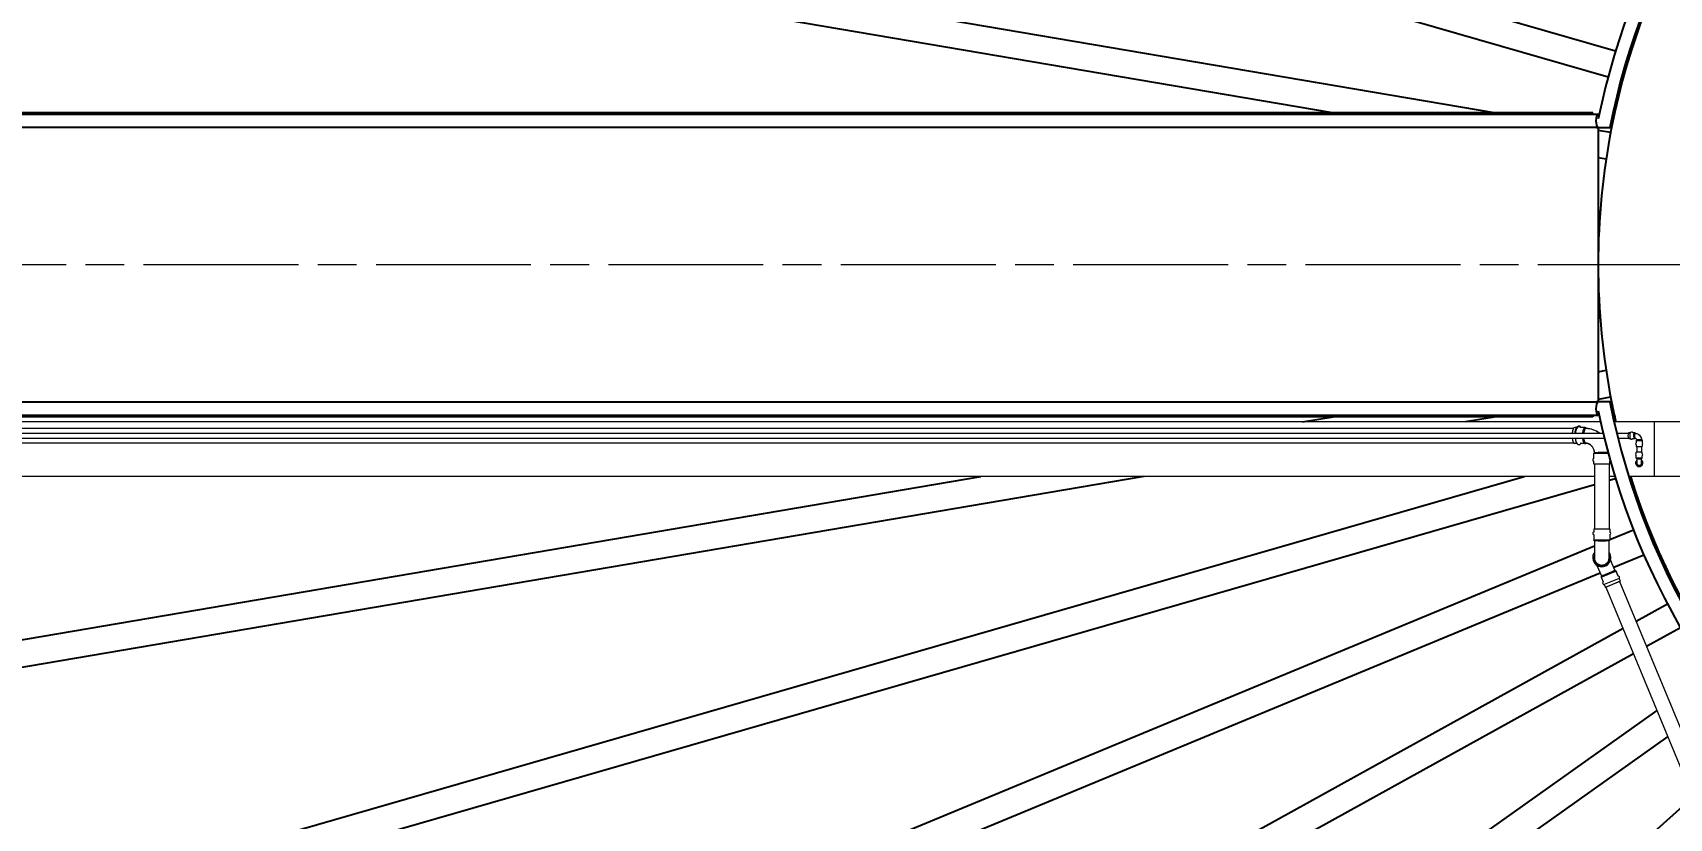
# Model space of a CAD drawing. Header units: millimetres. Extents: x 0 to 118900, y 0 to 84100.
# Drawn here: x 46862 to 52848, y 16755 to 19628 of the extents above; entities that cross this region are included whole.
import ezdxf

# ---------------------------------------------------------------- set-up
doc = ezdxf.new("R2010")
doc.units = ezdxf.units.MM
doc.header["$LTSCALE"] = 100
doc.linetypes.add('CHAIN', pattern=[0.3543, 0.2362, -0.0295, 0.0591, -0.0295])
for name, color, linetype, lineweight, true_color in [('4003-AREA-04.1_F-Foundation', 7, 'Continuous', 25, 0xadadad), ('P_Anti-Foam (AF)', 6, 'Continuous', 18, 0xff00ff), ('P_Cable Ducts (CD)', 30, 'Continuous', 18, 0xff7f00), ('P_Technical Water (TW)', 140, 'Continuous', 18, 0x00bfff)]:
    doc.layers.add(name, color=color, linetype=linetype, lineweight=lineweight, true_color=true_color)
for name, color, linetype, lineweight in [('4003-AREA-04.1_T-Tank', 7, 'Continuous', 25), ('Center Mark', 7, 'Continuous', 18), ('Dimension', 7, 'Continuous', 18), ('Visible', 7, 'Continuous', 25)]:
    doc.layers.add(name, color=color, linetype=linetype, lineweight=lineweight)
doc.styles.add('Title', font='arial.ttf')
doc.dimstyles.new('Default - Method 2b', dxfattribs={"dimscale": 100, "dimtxt": 3, "dimasz": 2.5, "dimexe": 3, "dimexo": 0.5, "dimgap": 0.7, "dimtad": 0, "dimtoh": 1, "dimdec": 1, "dimrnd": 1e-08, "dimtxsty": 'Title', "dimcen": 0.09, "dimdle": 10, "dimclrd": 256, "dimclre": 256, "dimclrt": 7, "dimadec": 0, "dimazin": 2, "dimtfac": 0.833333, "dimtdec": 1, "dimtmove": 0, "dimatfit": 3, "dimfxl": 1, "dimtolj": 1, "dimlwd": -1, "dimlwe": -1, "dimarcsym": 0})

# ---------------------------------------------------------------- blocks, each defined once
blk = doc.blocks.new('*D26')
at = {"layer": 'Defpoints', "color": 0, "transparency": 16777216}
for p in [(24937.9, 18779.6), (55187.9, 18779.6), (55187.9, 4279.6)]:
    blk.add_point(p, dxfattribs=at)
at = {"layer": 'Dimension', "transparency": 16777216}
for p, q in [((24937.9, 18729.6), (24937.9, 3979.6)), ((55187.9, 18729.6), (55187.9, 3979.6)), ((25187.9, 4279.6), (54937.9, 4279.6))]:
    blk.add_line(p, q, dxfattribs=at)
for points in [[(25187.9, 4321.3), (25187.9, 4237.9), (24937.9, 4279.6)], [(54937.9, 4321.3), (54937.9, 4237.9), (55187.9, 4279.6)]]:
    blk.add_solid(points, dxfattribs=at)
at = {"layer": 'Dimension', "color": 7, "transparency": 16777216, "insert": (39499, 4349.6), "char_height": 300, "attachment_point": 7, "style": 'Title'}
blk.add_mtext('\\A1;30250', dxfattribs=at)

msp = doc.modelspace()

# ---------------------------------------------------------------- linework, layer by layer
at = {"layer": '4003-AREA-04.1_F-Foundation'}
msp.add_circle((55187.91, 18779.59), 12250, dxfattribs=at)
at = {"layer": '4003-AREA-04.1_T-Tank'}
msp.add_circle((55187.91, 18779.59), 11950, dxfattribs=at)
at = {"layer": 'Center Mark', "linetype": 'CHAIN', "ltscale": 23.990969}
msp.add_line((68233.91, 18779.59), (42141.91, 18779.59), dxfattribs=at)
at = {"layer": 'P_Anti-Foam (AF)'}
for p, q in [((43683.56, 18181.59), (52498.49, 18181.59)), ((52510.15, 18183.89), (52502.38, 18183.89)), ((52539.97, 18183.89), (52522.02, 18183.89)), ((52544.82, 18181.45), (52542.14, 18183.19)), ((43683.56, 18127.59), (52498.49, 18127.59)), ((52510.15, 18125.29), (52502.38, 18125.29)), ((52539.97, 18125.29), (52522.02, 18125.29)), ((52544.16, 18127.3), (52542.14, 18125.99)), ((52573.89, 18093.19), (52571.75, 18089.59)), ((52624.86, 18089.59), (52571.75, 18089.59)), ((52571.75, 18070.49), (52571.75, 18089.59)), ((52571.75, 18049.59), (52571.75, 18060.89)), ((52630.35, 18049.59), (52571.75, 18049.59)), ((52574.05, 18049.59), (52574.05, 17813.08)), ((52628.05, 18049.59), (52628.05, 17813.08)), ((52630.35, 18049.59), (52630.35, 18060.89)), ((52571.75, 17813.08), (52630.35, 17813.08)), ((52571.75, 17813.08), (52571.75, 17801.78)), ((52571.75, 17792.18), (52571.75, 17773.08)), ((52630.35, 17813.08), (52630.35, 17801.78)), ((52630.35, 17792.18), (52630.35, 17773.08)), ((52571.75, 17773.08), (52630.35, 17773.08)), ((52574.05, 17769.22), (52571.75, 17773.08)), ((52574.05, 17769.22), (52574.05, 17708.19)), ((52628.05, 17769.22), (52630.35, 17773.08)), ((52628.05, 17708.19), (52628.05, 17769.22)), ((52583.5, 17679.9), (52599.5, 17641.25)), ((52649.39, 17661.92), (52633.39, 17700.56)), ((52649.39, 17661.92), (52649.97, 17661.49)), ((52598.85, 17636.81), (52652.99, 17659.24)), ((52598.96, 17637.58), (52598.85, 17636.81)), ((52598.85, 17636.81), (52606.16, 17619.17)), ((52653.14, 17658.89), (52599, 17636.47)), ((52599, 17636.47), (52606.16, 17619.17)), ((52599.5, 17641.26), (52599.4, 17640.54)), ((52609.93, 17610.07), (52607.97, 17610.33)), ((52664.07, 17632.49), (52609.93, 17610.07)), ((52609.93, 17610.07), (52614.16, 17599.86)), ((52609.93, 17610.07), (52614.26, 17599.63)), ((52614.16, 17599.86), (52668.3, 17622.28)), ((52668.39, 17622.05), (52614.26, 17599.63)), ((52616.38, 17600.51), (52934.63, 16832.19)), ((52652.37, 17659.7), (52652.99, 17659.24)), ((52652.99, 17659.24), (52660.3, 17641.59)), ((52653.14, 17658.89), (52660.3, 17641.59)), ((52664.07, 17632.49), (52665.27, 17634.07)), ((52664.07, 17632.49), (52668.3, 17622.28)), ((52664.07, 17632.49), (52668.39, 17622.05)), ((52666.27, 17621.17), (52984.52, 16852.85))]:
    msp.add_line(p, q, dxfattribs=at)
for centre, radius, start, end in [((52572.5, 18065.69), 4.65, 101.812282, 258.187718), ((52571.5, 18070.49), 0.25, 281.812282, 0), ((52571.5, 18060.89), 0.25, 0, 78.187718), ((52630.6, 18060.89), 0.25, 101.812282, 180), ((52629.59, 18065.69), 4.65, 281.812282, 307.814313), ((52572.5, 17796.98), 4.65, 101.812282, 258.187718), ((52571.5, 17801.78), 0.25, 281.812282, 0), ((52571.5, 17792.18), 0.25, 0, 78.187718), ((52630.6, 17801.78), 0.25, 180, 258.187718), ((52630.6, 17792.18), 0.25, 101.812282, 180), ((52629.59, 17796.98), 4.65, 281.812282, 78.187718), ((52601.05, 17708.08), 33.2, 144.414988, 35.585012), ((52601.05, 17708.08), 29.3, 157.146618, 22.853382), ((52648.95, 17657.62), 4, 31.368062, 75.285169), ((52602.85, 17638.53), 4, 149.714831, 193.631938), ((52608.69, 17615.02), 4.65, 124.312282, 204.060711), ((52608.56, 17614.69), 4.4, 200.894896, 262.299161), ((52605.93, 17619.07), 0.25, 304.312282, 22.5), ((52660.53, 17641.69), 0.25, 202.5, 280.687718), ((52661.44, 17636.87), 4.65, 20.939289, 100.687718), ((52661.77, 17636.74), 4.4, 322.700839, 24.105104)]:
    msp.add_arc(centre, radius, start, end, dxfattribs=at)
for centre, major_axis, start_param, end_param in [((52502.38, 18154.59), (0, 29.3), 0, 1.2585814), ((52502.38, 18154.59), (0, -29.3), 5.0246039, 6.2831853), ((52539.97, 18154.59), (0, 29.3), 6.0642412, 7.5417667), ((52539.97, 18154.59), (0, -29.3), 5.0246039, 6.5021294)]:
    msp.add_ellipse(centre, major_axis=major_axis, ratio=0.3420201, start_param=start_param, end_param=end_param, dxfattribs=at)
for points, knots in [([(52503.56, 18145.59), (52503.6, 18145.27), (52503.63, 18144.96), (52504.06, 18141.39), (52504.64, 18138.31), (52506.2, 18132.61), (52507.18, 18130.02), (52509.8, 18125.43), (52511.46, 18123.36), (52515.38, 18121.55), (52516.99, 18121.26), (52519.83, 18121.63), (52521.04, 18122.11), (52523.16, 18123.46), (52524.07, 18124.33), (52524.86, 18125.29)], [0.3025674, 0.3025674, 0.3025674, 0.3025674, 0.3356004, 0.3356004, 0.674974, 0.674974, 1.0299865, 1.0299865, 1.4141916, 1.4141916, 1.6148605, 1.6148605, 1.7841164, 1.7841164, 1.9657774, 1.9657774, 1.9657774, 1.9657774]), ([(52534.8, 18145.59), (52535, 18143.83), (52535.25, 18142.14), (52536.13, 18137.63), (52536.88, 18135.09), (52538.72, 18130.84), (52539.81, 18129.24), (52541.49, 18127.92), (52542.01, 18127.65), (52542.7, 18127.48), (52542.85, 18127.46), (52543.01, 18127.44)], [-11.8596638, -11.8596638, -11.8596638, -11.8596638, -11.2979395, -11.2979395, -10.2843219, -10.2843219, -9.2095738, -9.2095738, -8.7395332, -8.7395332, -8.6035778, -8.6035778, -8.6035778, -8.6035778]), ([(52543.73, 18181.51), (52542.89, 18181.51), (52542.05, 18181.17), (52540.46, 18179.87), (52539.71, 18178.94), (52537.95, 18175.92), (52537.02, 18173.51), (52535.72, 18168.49), (52535.27, 18166.11), (52534.95, 18163.59)], [-17.0223675, -17.0223675, -17.0223675, -17.0223675, -16.2855661, -16.2855661, -15.5765855, -15.5765855, -14.5063628, -14.5063628, -13.7000782, -13.7000782, -13.7000782, -13.7000782]), ([(52592.31, 18163.59), (52585.5, 18168.85), (52577.91, 18173.11), (52561.55, 18179.27), (52552.74, 18181.09), (52543.87, 18181.5)], [4.08504871, 4.08504871, 4.08504871, 4.08504871, 4.37227483, 4.37227483, 4.66889556, 4.66889556, 4.66889556, 4.66889556]), ([(52543.87, 18181.5), (52551.84, 18181.13), (52559.75, 18179.63), (52576.14, 18174.04), (52584.48, 18169.57), (52592.05, 18163.8), (52592.18, 18163.7), (52592.31, 18163.59)], [6.22123798, 6.22123798, 6.22123798, 6.22123798, 6.48752137, 6.48752137, 6.79949531, 6.79949531, 6.80508484, 6.80508484, 6.80508484, 6.80508484]), ([(52573.89, 18093.19), (52573.58, 18096.83), (52572.79, 18100.42), (52570.35, 18107.15), (52568.71, 18110.29), (52564.75, 18115.89), (52562.43, 18118.34), (52557.38, 18122.42), (52554.64, 18124.04), (52548.94, 18126.4), (52545.99, 18127.14), (52543.01, 18127.44)], [3.2325051, 3.2325051, 3.2325051, 3.2325051, 3.5096548, 3.5096548, 3.7868103, 3.7868103, 4.0639658, 4.0639658, 4.3411213, 4.3411213, 4.6182769, 4.6182769, 4.6182769, 4.6182769]), ([(52543.01, 18127.44), (52545.37, 18127.2), (52547.73, 18126.69), (52553.29, 18124.76), (52556.46, 18123.06), (52562.25, 18118.58), (52564.89, 18115.79), (52569.23, 18109.43), (52570.96, 18105.88), (52573.04, 18099.22), (52573.63, 18096.23), (52573.89, 18093.19)], [6.2718567, 6.2718567, 6.2718567, 6.2718567, 6.4919038, 6.4919038, 6.8060631, 6.8060631, 7.1202224, 7.1202224, 7.4266196, 7.4266196, 7.6576285, 7.6576285, 7.6576285, 7.6576285]), ([(52573.89, 18093.19), (52573.9, 18093.2), (52574.04, 18093.21), (52574.97, 18093.24), (52576.3, 18093.27), (52580.07, 18093.33), (52582.41, 18093.36), (52587.77, 18093.42), (52590.74, 18093.44), (52597.02, 18093.48), (52600.29, 18093.5), (52606.81, 18093.54), (52610.01, 18093.55), (52616, 18093.57), (52618.72, 18093.58), (52622.03, 18093.59), (52622.97, 18093.59), (52623.79, 18093.59)], [-7.561845, -7.561845, -7.561845, -7.561845, -7.0825138, -7.0825138, -6.0106897, -6.0106897, -5.0039811, -5.0039811, -4.0267866, -4.0267866, -3.0510828, -3.0510828, -2.0606518, -2.0606518, -1.0455835, -1.0455835, -0.5809036, -0.5809036, -0.5809036, -0.5809036]), ([(52601.05, 17769.08), (52598.59, 17769.08), (52596.15, 17769.08), (52591.51, 17769.09), (52589.32, 17769.09), (52584.22, 17769.1), (52581.54, 17769.11), (52577.28, 17769.14), (52575.74, 17769.16), (52574.33, 17769.19), (52574.06, 17769.21), (52574.05, 17769.22)], [-17.0223675, -17.0223675, -17.0223675, -17.0223675, -16.2855661, -16.2855661, -15.5765855, -15.5765855, -14.5063628, -14.5063628, -13.438758, -13.438758, -12.7791194, -12.7791194, -12.7791194, -12.7791194]), ([(52628.05, 17769.22), (52628.04, 17769.22), (52628.01, 17769.21), (52627.68, 17769.19), (52626.82, 17769.17), (52624.01, 17769.14), (52622.05, 17769.12), (52617.21, 17769.1), (52614.35, 17769.09), (52607.99, 17769.08), (52604.53, 17769.08), (52601.05, 17769.08)], [-4.2437934, -4.2437934, -4.2437934, -4.2437934, -4.0267866, -4.0267866, -3.0510828, -3.0510828, -2.0606518, -2.0606518, -1.0455835, -1.0455835, 0, 0, 0, 0]), ([(52574.05, 17708.19), (52574.05, 17707.43), (52574.08, 17706.67), (52574.42, 17702.67), (52575.27, 17699.51), (52578.09, 17693.59), (52580.04, 17690.89), (52584.88, 17686.28), (52587.75, 17684.43), (52594.11, 17681.84), (52597.56, 17681.17), (52601.05, 17681.17)], [-4.25526, -4.25526, -4.25526, -4.25526, -4.0267866, -4.0267866, -3.0510828, -3.0510828, -2.0606518, -2.0606518, -1.0455835, -1.0455835, 0, 0, 0, 0]), ([(52599.5, 17641.25), (52599.51, 17641.25), (52599.6, 17641.27), (52600.27, 17641.51), (52601.41, 17641.95), (52604.74, 17643.26), (52606.85, 17644.11), (52611.96, 17646.17), (52614.97, 17647.39), (52619.57, 17649.27), (52621.01, 17649.86), (52623.52, 17650.9), (52624.6, 17651.34), (52626.93, 17652.31), (52628.17, 17652.83), (52632.12, 17654.48), (52634.72, 17655.57), (52639.95, 17657.79), (52642.42, 17658.85), (52646.26, 17660.5), (52647.64, 17661.1), (52649.09, 17661.75), (52649.4, 17661.9), (52649.39, 17661.92)], [-12.7676337, -12.7676337, -12.7676337, -12.7676337, -12.3711817, -12.3711817, -11.2979395, -11.2979395, -10.2843219, -10.2843219, -9.2095738, -9.2095738, -8.7395332, -8.7395332, -8.390163, -8.390163, -7.9826077, -7.9826077, -7.0825138, -7.0825138, -6.0106897, -6.0106897, -5.0039811, -5.0039811, -4.25526, -4.25526, -4.25526, -4.25526]), ([(52601.05, 17681.17), (52603.5, 17681.17), (52605.95, 17681.5), (52610.59, 17682.8), (52612.77, 17683.73), (52617.87, 17686.76), (52620.55, 17689.16), (52624.81, 17694.88), (52626.35, 17698.12), (52627.77, 17703.74), (52628.05, 17705.97), (52628.05, 17708.19)], [-17.0223675, -17.0223675, -17.0223675, -17.0223675, -16.2855661, -16.2855661, -15.5765855, -15.5765855, -14.5063628, -14.5063628, -13.438758, -13.438758, -12.7676337, -12.7676337, -12.7676337, -12.7676337])]:
    msp.add_open_spline(points, degree=3, knots=knots, dxfattribs=at)
for points in [[(52543.87, 18181.5), (52543.82, 18181.5), (52543.78, 18181.51), (52543.73, 18181.51)], [(52610.74, 18144.37), (52610.45, 18144.78), (52610.16, 18145.19), (52609.86, 18145.59)], [(52609.86, 18145.59), (52610.16, 18145.19), (52610.45, 18144.78), (52610.74, 18144.37)]]:
    msp.add_open_spline(points, degree=3, dxfattribs=at)
at = {"layer": 'P_Cable Ducts (CD)'}
for p, q in [((52596.64, 18204.59), (43478.68, 18204.59)), ((52794.41, 18204.59), (52646.14, 18204.59)), ((52794.41, 18004.59), (52794.41, 18204.59)), ((54952.37, 18204.59), (52794.41, 18204.59)), ((52574.05, 18004.59), (43611.89, 18004.59)), ((52649.27, 18004.59), (52628.05, 18004.59)), ((52794.41, 18004.59), (52699.82, 18004.59)), ((54952.37, 18004.59), (52794.41, 18004.59))]:
    msp.add_line(p, q, dxfattribs=at)
at = {"layer": 'P_Technical Water (TW)'}
for p, q in [((43575.5, 18163.59), (52606.08, 18163.59)), ((43575.5, 18145.59), (52610.44, 18145.59)), ((52655.76, 18163.59), (52698.31, 18163.59)), ((52660.21, 18145.59), (52698.31, 18145.59)), ((52700.32, 18165.34), (52705.55, 18165.34)), ((52700.32, 18143.84), (52705.55, 18143.84)), ((52713.01, 18165.34), (52721, 18165.34)), ((52713.01, 18143.84), (52721, 18143.84)), ((52724.85, 18163.29), (52721.72, 18165.13)), ((52723.53, 18145.12), (52721.72, 18144.05)), ((52728.57, 18139.2), (52727.16, 18136.59)), ((52746.67, 18140.27), (52748.66, 18136.59)), ((52727.16, 18136.59), (52748.66, 18136.59)), ((52727.16, 18136.59), (52727.16, 18128.09)), ((52727.16, 18121.29), (52727.16, 18114.59)), ((52727.16, 18114.59), (52748.66, 18114.59)), ((52748.66, 18094.59), (52727.16, 18094.59)), ((52727.16, 18087.89), (52727.16, 18094.59)), ((52727.16, 18072.59), (52727.16, 18081.09)), ((52728.91, 18114.59), (52728.91, 18094.59)), ((52746.91, 18114.59), (52746.91, 18094.59)), ((52748.66, 18136.59), (52748.66, 18128.09)), ((52748.66, 18121.29), (52748.66, 18114.59)), ((52748.66, 18087.89), (52748.66, 18094.59)), ((52748.66, 18072.59), (52748.66, 18081.09)), ((52748.66, 18072.59), (52727.16, 18072.59)), ((52728.91, 18069.35), (52727.16, 18072.59)), ((52728.91, 18069.36), (52728.91, 18054.88)), ((52728.91, 18069.36), (52728.91, 18054.88)), ((52746.91, 18069.35), (52748.66, 18072.59)), ((52746.91, 18054.88), (52746.91, 18069.36)), ((52746.91, 18054.88), (52746.91, 18069.36))]:
    msp.add_line(p, q, dxfattribs=at)
for centre, radius, start, end in [((52727.97, 18124.69), 3.31, 107.346348, 252.653652), ((52727.97, 18084.49), 3.31, 107.346348, 252.653652), ((52726.91, 18128.09), 0.25, 287.346348, 0), ((52726.91, 18121.29), 0.25, 0, 72.653652), ((52726.91, 18087.89), 0.25, 287.346348, 0), ((52726.91, 18081.09), 0.25, 0, 72.653652), ((52748.91, 18128.09), 0.25, 180, 252.653652), ((52748.91, 18121.29), 0.25, 107.346348, 180), ((52748.91, 18087.89), 0.25, 180, 252.653652), ((52748.91, 18081.09), 0.25, 107.346348, 180), ((52747.85, 18124.69), 3.31, 287.346348, 72.653652), ((52747.85, 18084.49), 3.31, 287.346348, 72.653652), ((52737.91, 18054.59), 13.25, 132.784695, 47.215305), ((52737.91, 18054.59), 10.75, 146.846592, 33.153408)]:
    msp.add_arc(centre, radius, start, end, dxfattribs=at)
for centre, start_param, end_param in [((52700.32, 18154.59), 0, 3.1415927), ((52721, 18154.59), 6.0846792, 9.6232841)]:
    msp.add_ellipse(centre, major_axis=(0, 10.75), ratio=0.3420201, start_param=start_param, end_param=end_param, dxfattribs=at)
for points, knots in [([(52714.07, 18165.34), (52713.88, 18165.62), (52713.67, 18165.9), (52713.12, 18166.49), (52712.76, 18166.81), (52711.75, 18167.46), (52711.02, 18167.75), (52709.64, 18167.88), (52709.03, 18167.81), (52707.91, 18167.47), (52707.41, 18167.19), (52706.41, 18166.44), (52705.98, 18165.95), (52704.98, 18164.53), (52704.55, 18163.54), (52703.8, 18161.23), (52703.52, 18159.89), (52703.18, 18157.19), (52703.1, 18155.86), (52703.1, 18153.24), (52703.19, 18151.94), (52703.51, 18149.43), (52703.75, 18148.22), (52704.44, 18145.89), (52704.9, 18144.79), (52705.92, 18143.32), (52706.29, 18142.88), (52707.07, 18142.23), (52707.41, 18142.01), (52708.37, 18141.54), (52709.07, 18141.35), (52709.79, 18141.34), (52709.8, 18141.34), (52709.81, 18141.34)], [2.6768006, 2.6768006, 2.6768006, 2.6768006, 2.7873472, 2.7873472, 2.9260089, 2.9260089, 3.1103505, 3.1103505, 3.2458188, 3.2458188, 3.3915036, 3.3915036, 3.5941404, 3.5941404, 3.9536935, 3.9536935, 4.3575258, 4.3575258, 4.7177113, 4.7177113, 5.0692677, 5.0692677, 5.4295607, 5.4295607, 5.8266012, 5.8266012, 6.0079143, 6.0079143, 6.1170332, 6.1170332, 6.2805108, 6.2805108, 6.2831853, 6.2831853, 6.2831853, 6.2831853]), ([(52709.81, 18141.34), (52710.4, 18141.34), (52710.98, 18141.46), (52712.06, 18141.89), (52712.55, 18142.21), (52713.41, 18142.96), (52713.77, 18143.39), (52714.07, 18143.84)], [0, 0, 0, 0, 0.1344696, 0.1344696, 0.28774484, 0.28774484, 0.46479206, 0.46479206, 0.46479206, 0.46479206]), ([(52724.47, 18163.34), (52724.13, 18163.34), (52723.79, 18163.17), (52723.12, 18162.53), (52722.8, 18162.06), (52722.15, 18160.74), (52721.84, 18159.83), (52721.33, 18157.76), (52721.14, 18156.61), (52720.91, 18154.22), (52720.88, 18153.01), (52720.96, 18150.69), (52721.07, 18149.6), (52721.43, 18147.78), (52721.66, 18147.04), (52722.21, 18145.93), (52722.53, 18145.55), (52722.94, 18145.32), (52723.01, 18145.29), (52723.08, 18145.27)], [-5.6928538, -5.6928538, -5.6928538, -5.6928538, -5.3940732, -5.3940732, -5.1016786, -5.1016786, -4.7434859, -4.7434859, -4.3836098, -4.3836098, -4.02207, -4.02207, -3.6590417, -3.6590417, -3.3247612, -3.3247612, -3.0032867, -3.0032867, -2.938649, -2.938649, -2.938649, -2.938649]), ([(52723.08, 18145.27), (52723.56, 18145.12), (52724.04, 18144.92), (52724.96, 18144.4), (52725.4, 18144.08), (52726.24, 18143.35), (52726.63, 18142.93), (52727.34, 18142), (52727.65, 18141.49), (52728.19, 18140.39), (52728.41, 18139.8), (52728.57, 18139.19)], [3.4277928, 3.4277928, 3.4277928, 3.4277928, 3.6293448, 3.6293448, 3.8308968, 3.8308968, 4.0324487, 4.0324487, 4.2340007, 4.2340007, 4.435152, 4.435152, 4.435152, 4.435152]), ([(52723.08, 18145.27), (52723.15, 18145.25), (52723.22, 18145.23), (52724.03, 18144.95), (52724.76, 18144.56), (52726.11, 18143.51), (52726.73, 18142.86), (52727.74, 18141.37), (52728.15, 18140.54), (52728.48, 18139.5), (52728.53, 18139.35), (52728.57, 18139.19)], [6.4639447, 6.4639447, 6.4639447, 6.4639447, 6.4919038, 6.4919038, 6.8060631, 6.8060631, 7.1202224, 7.1202224, 7.4199637, 7.4199637, 7.4713039, 7.4713039, 7.4713039, 7.4713039]), ([(52724.63, 18163.33), (52726.89, 18162.99), (52729.1, 18162.35), (52733.27, 18160.49), (52735.23, 18159.28), (52738.76, 18156.39), (52740.34, 18154.71), (52743.02, 18151.02), (52744.12, 18149), (52745.8, 18144.76), (52746.37, 18142.53), (52746.67, 18140.27)], [3.2790993, 3.2790993, 3.2790993, 3.2790993, 3.5379042, 3.5379042, 3.7967091, 3.7967091, 4.055514, 4.055514, 4.3143189, 4.3143189, 4.573105, 4.573105, 4.573105, 4.573105]), ([(52724.63, 18163.33), (52726.12, 18163.11), (52727.6, 18162.75), (52731.63, 18161.38), (52734.08, 18160.07), (52738.47, 18156.74), (52740.4, 18154.71), (52743.57, 18150.16), (52744.79, 18147.64), (52746.11, 18143.46), (52746.46, 18141.87), (52746.67, 18140.27)], [6.3152512, 6.3152512, 6.3152512, 6.3152512, 6.4864588, 6.4864588, 6.7975582, 6.7975582, 7.1117174, 7.1117174, 7.4258767, 7.4258767, 7.6092569, 7.6092569, 7.6092569, 7.6092569]), ([(52728.57, 18139.2), (52728.58, 18139.21), (52728.61, 18139.22), (52728.83, 18139.29), (52729.23, 18139.36), (52730.43, 18139.49), (52731.19, 18139.57), (52732.96, 18139.71), (52733.96, 18139.78), (52736.1, 18139.91), (52737.22, 18139.97), (52739.47, 18140.08), (52740.58, 18140.13), (52742.64, 18140.21), (52743.57, 18140.24), (52745.12, 18140.28), (52745.73, 18140.29), (52746.13, 18140.29)], [-2.5190883, -2.5190883, -2.5190883, -2.5190883, -2.4076982, -2.4076982, -2.048021, -2.048021, -1.7075808, -1.7075808, -1.3724739, -1.3724739, -1.0355417, -1.0355417, -0.6944712, -0.6944712, -0.3492052, -0.3492052, 0, 0, 0, 0]), ([(52746.13, 18140.29), (52746.47, 18140.29), (52746.65, 18140.28), (52746.67, 18140.27), (52746.67, 18140.27), (52746.67, 18140.27)], [-5.69285379, -5.69285379, -5.69285379, -5.69285379, -5.39407316, -5.39407316, -5.38671404, -5.38671404, -5.38671404, -5.38671404]), ([(52737.91, 18068.89), (52736.91, 18068.89), (52735.93, 18068.9), (52734.06, 18068.93), (52733.2, 18068.95), (52731.48, 18069.02), (52730.69, 18069.07), (52729.51, 18069.18), (52729.13, 18069.24), (52728.95, 18069.32), (52728.92, 18069.34), (52728.91, 18069.35)], [-5.6928538, -5.6928538, -5.6928538, -5.6928538, -5.3940732, -5.3940732, -5.1016786, -5.1016786, -4.7434859, -4.7434859, -4.3836098, -4.3836098, -4.3005625, -4.3005625, -4.3005625, -4.3005625]), ([(52728.91, 18054.88), (52728.91, 18054.72), (52728.91, 18054.56), (52728.98, 18053.27), (52729.25, 18052.17), (52730.18, 18050.12), (52730.84, 18049.18), (52732.48, 18047.58), (52733.45, 18046.95), (52735.59, 18046.07), (52736.75, 18045.85), (52737.91, 18045.85)], [-1.4217242, -1.4217242, -1.4217242, -1.4217242, -1.3724739, -1.3724739, -1.0355417, -1.0355417, -0.6944712, -0.6944712, -0.3492052, -0.3492052, 0, 0, 0, 0]), ([(52746.91, 18069.35), (52746.9, 18069.35), (52746.9, 18069.35), (52746.84, 18069.28), (52746.57, 18069.22), (52745.64, 18069.11), (52744.98, 18069.06), (52743.34, 18068.98), (52742.37, 18068.95), (52740.23, 18068.9), (52739.07, 18068.89), (52737.91, 18068.89)], [-1.3925757, -1.3925757, -1.3925757, -1.3925757, -1.3724739, -1.3724739, -1.0355417, -1.0355417, -0.6944712, -0.6944712, -0.3492052, -0.3492052, 0, 0, 0, 0]), ([(52737.91, 18045.85), (52738.91, 18045.85), (52739.9, 18046.01), (52741.76, 18046.66), (52742.62, 18047.12), (52744.34, 18048.44), (52745.13, 18049.35), (52746.31, 18051.43), (52746.69, 18052.58), (52746.89, 18054.14), (52746.91, 18054.51), (52746.91, 18054.88)], [-5.6928538, -5.6928538, -5.6928538, -5.6928538, -5.3940732, -5.3940732, -5.1016786, -5.1016786, -4.7434859, -4.7434859, -4.3836098, -4.3836098, -4.2713489, -4.2713489, -4.2713489, -4.2713489])]:
    msp.add_open_spline(points, degree=3, knots=knots, dxfattribs=at)
msp.add_open_spline([(52724.63, 18163.33), (52724.57, 18163.33), (52724.52, 18163.34), (52724.47, 18163.34)], degree=3, dxfattribs=at)
at = {"layer": 'Visible'}
for p, q in [((43718.63, 22135.28), (52651.61, 19562.19)), ((52623.93, 19466.1), (43690.95, 22039.19)), ((43415.03, 20830.03), (52213.18, 19335.59)), ((51616.02, 19335.59), (43398.28, 20731.44)), ((52587.91, 19329.59), (43277.94, 19329.59)), ((52581.46, 19281.29), (43277.94, 19281.29)), ((52567.91, 19335.59), (43337.91, 19335.59)), ((52567.91, 19329.59), (52567.91, 19335.59)), ((52581.46, 19281.29), (52630.66, 19281.29)), ((52587.91, 19281.29), (52587.91, 18277.89)), ((52630.66, 19281.29), (52636.77, 19281.29)), ((52587.91, 19271.94), (52633.47, 19264.2)), ((52616.73, 19165.61), (52587.91, 19170.51)), ((52587.91, 18975.56), (52595.28, 18975.15)), ((52589.67, 18875.31), (52587.91, 18875.4)), ((52587.91, 18683.54), (52589.68, 18683.64)), ((52595.29, 18583.79), (52587.91, 18583.38)), ((52587.91, 18388.43), (52616.76, 18393.33)), ((43277.94, 18277.89), (52581.46, 18277.89)), ((52630.66, 18277.89), (52581.46, 18277.89)), ((52633.52, 18294.74), (52587.91, 18286.99)), ((52636.77, 18277.89), (52630.66, 18277.89)), ((43277.94, 18229.59), (52587.91, 18229.59)), ((52567.91, 18223.59), (43337.91, 18223.59)), ((51506.25, 18204.59), (51618.05, 18223.59)), ((52214.87, 18223.59), (52103.08, 18204.59)), ((52567.91, 18229.59), (52567.91, 18223.59)), ((50926.3, 18004.59), (43611.89, 16761.47)), ((43611.89, 16862.91), (50329.47, 18004.59)), ((52574.05, 17974.38), (43718.95, 15422.82)), ((43882.54, 15574.03), (52317.72, 18004.59)), ((52651.68, 17996.75), (52628.05, 17989.94)), ((52630.35, 17774.2), (52717, 17810.09)), ((44128.63, 14252.2), (52574.05, 17750.87)), ((52755.28, 17717.71), (52645.18, 17672.1)), ((52595.29, 17651.43), (44166.9, 14159.81)), ((52726.35, 17476.12), (52841.09, 17539.54)), ((44705.07, 13042.42), (52678.79, 17449.83)), ((52889.47, 17452.02), (52764.86, 17383.14)), ((52717.3, 17356.86), (44753.45, 12954.9)), ((45413.35, 11904.79), (52803.45, 17148.87)), ((52842.71, 17054.11), (45471.22, 11823.24)), ((51430.97, 15488.93), (52932.63, 16831.02))]:
    msp.add_line(p, q, dxfattribs=at)
for radius, start, end in [(12796, 225.675698, 85.418923), (12250, 248.674309, 61.10467), (2654.3, 191.609291, 78.390709), (2606, 191.099726, 78.900274), (2600, 197.342135, 78.874333), (2654.3, 127.397571, 168.390709), (2606, 128.147521, 168.900274), (2600, 128.243133, 168.874333), (2654.3, 169.10254, 169.104749), (2600, 168.874333, 191.125667), (2654.3, 190.895251, 190.89746), (2600, 191.125667, 192.776813)]:
    msp.add_arc((55187.91, 18779.59), radius, start, end, dxfattribs=at)
for centre, major_axis, start_param, end_param in [((52587.91, 19305.44), (0, 24.15), 5.915734, 8.9615953), ((52587.91, 18253.74), (0, -24.15), 3.6047754, 6.6506366)]:
    msp.add_ellipse(centre, major_axis=major_axis, ratio=0.3420201, start_param=start_param, end_param=end_param, dxfattribs=at)
msp.add_open_spline([(52524.86, 18183.89), (52524.09, 18184.83), (52523.22, 18185.68), (52520.77, 18187.27), (52518.98, 18187.86), (52515.87, 18187.73), (52514.61, 18187.34), (52512.18, 18186.04), (52511.09, 18185.03), (52508.64, 18182.05), (52507.51, 18179.82), (52505.53, 18174.52), (52504.74, 18171.4), (52503.93, 18166.59), (52503.72, 18165.11), (52503.56, 18163.59)], degree=3, knots=[4.317408, 4.317408, 4.317408, 4.317408, 4.4937855, 4.4937855, 4.7271021, 4.7271021, 4.8940088, 4.8940088, 5.106599, 5.106599, 5.4549845, 5.4549845, 5.8238285, 5.8238285, 5.9806179, 5.9806179, 5.9806179, 5.9806179], dxfattribs=at)

# ---------------------------------------------------------------- dimensions: what is measured, and where the dimension line sits
at = {"layer": 'Dimension'}
dim = msp.add_linear_dim(base=(55187.91, 4279.59), p1=(24937.91, 18779.59), p2=(55187.91, 18779.59), angle=180, dimstyle='Default - Method 2b', override={"dimgap": 0.7, "dimtad": 1, "dimtoh": 0, "dimdec": 1, "dimtol": 0, "dimlim": 0, "dimtp": 0, "dimtm": 0, "dimtdec": 1, "dimtofl": 0, "dimatfit": 1}, dxfattribs=at)
dim.commit()
dim.dimension.update_dxf_attribs({"geometry": '*D26', "text_midpoint": (40062.91, 4279.59), "dimtype": 160})

doc.saveas('drawing.dxf')
